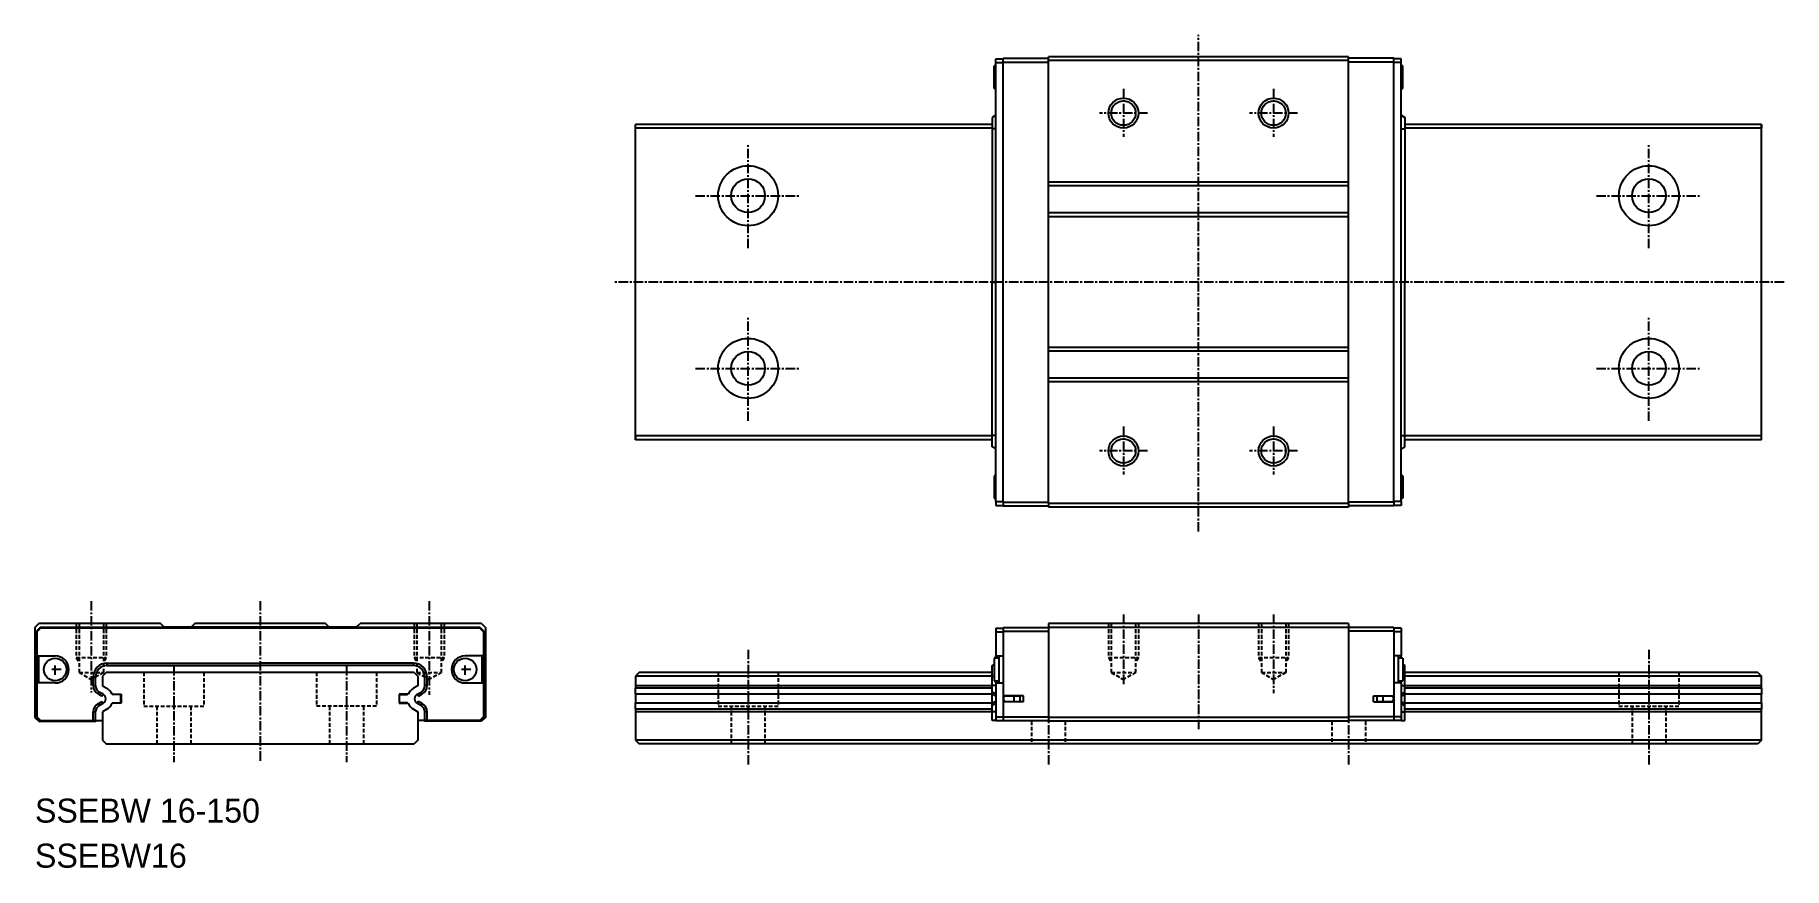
# Model space of a CAD drawing. Extents: x 10 to 243, y 10 to 121.
import ezdxf

# ---------------------------------------------------------------- set-up
doc = ezdxf.new("R2010")
doc.units = 0
doc.linetypes.add('CENTER', pattern=[2, 1.25, -0.25, 0.25, -0.25])
doc.linetypes.add('DASHED', pattern=[0.75, 0.5, -0.25])
doc.layers.get('0').update_dxf_attribs({"linetype": 'CONTINUOUS'})
doc.layers.add('CENTER', color=1, linetype='CENTER')

msp = doc.modelspace()

# ---------------------------------------------------------------- linework, layer by layer
at = {"color": 7, "linetype": 'CONTINUOUS'}
for p, q in [((137.8, 113.8), (137.8, 116.8)), ((138, 116.8), (137.8, 116.8)), ((138, 117.25), (138, 117.75)), ((138, 117.75), (139, 117.75)), ((138, 58.75), (138, 117.25)), ((138, 117.25), (139, 117.25)), ((139, 117.8), (145, 117.8)), ((139, 117.3), (139, 117.8)), ((139, 58.7), (139, 117.3)), ((139, 117.3), (145, 117.3)), ((185, 118), (145, 118)), ((145, 117.5), (145, 118)), ((145, 58.5), (145, 117.5)), ((185, 117.5), (145, 117.5)), ((185, 117.5), (185, 118)), ((191, 117.8), (185, 117.8)), ((185, 58.5), (185, 117.5)), ((191, 117.3), (185, 117.3)), ((191, 117.3), (191, 117.8)), ((192, 117.75), (191, 117.75)), ((191, 58.7), (191, 117.3)), ((192, 117.25), (191, 117.25)), ((192, 117.25), (192, 117.75)), ((192, 58.75), (192, 117.25)), ((192.2, 116.8), (192, 116.8)), ((192.2, 113.8), (192.2, 116.8)), ((137.8, 113.8), (138, 113.8)), ((192, 113.8), (192.2, 113.8)), ((138, 110.23), (137.5, 109.93)), ((137.5, 109.93), (137.5, 108.43)), ((192, 110.23), (192.5, 109.93)), ((192.5, 109.93), (192.5, 108.43)), ((137.5, 109), (90, 109)), ((90, 108.5), (90, 109)), ((90, 67), (90, 109)), ((137.5, 108.5), (90, 108.5)), ((137.5, 108.43), (137.5, 88)), ((138, 108.43), (137.5, 108.43)), ((192, 108.43), (192.5, 108.43)), ((240, 109), (192.5, 109)), ((240, 108.5), (192.5, 108.5)), ((192.5, 108.43), (192.5, 88)), ((240, 109), (240, 108.5)), ((240, 67), (240, 109)), ((185, 101.3), (145, 101.3)), ((185, 100.8), (145, 100.8)), ((185, 97.2), (145, 97.2)), ((185, 96.7), (145, 96.7)), ((137.5, 67.57), (137.5, 88)), ((137.5, 88), (138, 88)), ((192.5, 88), (192, 88)), ((192.5, 67.57), (192.5, 88)), ((185, 79.3), (145, 79.3)), ((185, 78.8), (145, 78.8)), ((185, 75.2), (145, 75.2)), ((185, 74.7), (145, 74.7)), ((137.5, 67.5), (90, 67.5)), ((90, 67.5), (90, 67)), ((137.5, 67), (90, 67)), ((138, 67.57), (137.5, 67.57)), ((137.5, 66.07), (137.5, 67.57)), ((138, 65.77), (137.5, 66.07)), ((192, 67.57), (192.5, 67.57)), ((192, 65.77), (192.5, 66.07)), ((192.5, 66.07), (192.5, 67.57)), ((240, 67.5), (192.5, 67.5)), ((240, 67), (192.5, 67)), ((240, 67), (240, 67.5)), ((138, 62.2), (137.8, 62.2)), ((137.8, 62.2), (137.8, 59.2)), ((192.2, 62.2), (192, 62.2)), ((192.2, 62.2), (192.2, 59.2)), ((137.8, 59.2), (138, 59.2)), ((138, 58.75), (138, 58.25)), ((138, 58.75), (139, 58.75)), ((138, 58.25), (139, 58.25)), ((139, 58.7), (145, 58.7)), ((139, 58.7), (139, 58.2)), ((185, 58.5), (145, 58.5)), ((145, 58.5), (145, 58)), ((191, 58.7), (185, 58.7)), ((185, 58.5), (185, 58)), ((192, 58.75), (191, 58.75)), ((191, 58.7), (191, 58.2)), ((192, 58.25), (191, 58.25)), ((192, 59.2), (192.2, 59.2)), ((192, 58.75), (192, 58.25)), ((139, 58.2), (145, 58.2)), ((185, 58), (145, 58)), ((191, 58.2), (185, 58.2)), ((10.5, 42.5), (10, 42)), ((10, 42), (10, 30)), ((10.7, 42), (10.2, 41.5)), ((26.7, 42.5), (10.5, 42.5)), ((69.3, 42), (10.7, 42)), ((27.2, 42.05), (26.7, 42.5)), ((52.8, 42.05), (27.2, 42.05)), ((31.3, 42.5), (30.8, 42.05)), ((48.7, 42.5), (31.3, 42.5)), ((48.7, 42.5), (49.2, 42.05)), ((52.8, 42.05), (53.3, 42.5)), ((69.5, 42.5), (53.3, 42.5)), ((69.3, 42), (69.8, 41.5)), ((69.5, 42.5), (70, 42)), ((70, 42), (70, 30)), ((139, 42), (145, 42)), ((139, 42), (139, 41.5)), ((185, 42.5), (145, 42.5)), ((145, 42.5), (145, 42)), ((185, 42), (145, 42)), ((145, 42), (145, 30)), ((185, 42.5), (185, 42)), ((185, 42), (185, 30)), ((191, 42), (185, 42)), ((191, 42), (191, 41.5)), ((10.2, 41.5), (10.2, 32.9)), ((10.75, 41.9), (10.25, 41.4)), ((10.25, 41.4), (10.25, 38.2)), ((69.25, 41.9), (10.75, 41.9)), ((69.25, 41.9), (69.75, 41.4)), ((69.75, 41.4), (69.75, 38.2)), ((69.8, 41.5), (69.8, 32.9)), ((138, 41.9), (138, 41.4)), ((138, 41.9), (139, 41.9)), ((138, 41.4), (138, 38.2)), ((138, 41.4), (139, 41.4)), ((139, 41.5), (145, 41.5)), ((139, 41.5), (139, 32.9)), ((191, 41.5), (185, 41.5)), ((192, 41.9), (191, 41.9)), ((191, 41.5), (191, 32.9)), ((192, 41.4), (191, 41.4)), ((192, 41.9), (192, 41.4)), ((192, 41.4), (192, 38.2)), ((10.25, 38.2), (12.7, 38.2)), ((10.45, 38.2), (10.45, 34.6)), ((69.75, 38.2), (67.3, 38.2)), ((69.55, 38.2), (69.55, 34.6)), ((138.4, 37.9), (137.8, 37.9)), ((137.8, 37.9), (137.8, 34.9)), ((138, 37.9), (138, 38.2)), ((138, 38.2), (139, 38.2)), ((138.4, 38.2), (138.4, 34.6)), ((192, 38.2), (191, 38.2)), ((191.6, 38.2), (191.6, 34.6)), ((192.2, 37.9), (191.6, 37.9)), ((192, 37.9), (192, 38.2)), ((192.2, 37.9), (192.2, 34.9)), ((17.77, 34.264275), (17.77, 35.43)), ((17.77, 35.43), (18.07, 35.43)), ((18.07, 34.264275), (18.07, 35.43)), ((19.5, 36), (19, 35.5)), ((19, 35.5), (19, 34.223861)), ((60.5, 36), (19.5, 36)), ((19.57, 37.23), (40, 37.23)), ((19.57, 37.23), (19.57, 36.93)), ((19.57, 36.93), (40, 36.93)), ((60.43, 37.23), (40, 37.23)), ((40, 36.93), (40, 37.23)), ((60.43, 36.93), (40, 36.93)), ((60.43, 37.23), (60.43, 36.93)), ((60.5, 36), (61, 35.5)), ((61, 35.5), (61, 34.223861)), ((61.93, 34.264275), (61.93, 35.43)), ((62.23, 35.43), (61.93, 35.43)), ((62.23, 34.264275), (62.23, 35.43)), ((90.5, 36), (90, 35.5)), ((137.5, 35.5), (90, 35.5)), ((90, 35.5), (90, 34.223861)), ((137.5, 36), (90.5, 36)), ((137.8, 37.11), (137.5, 36.93)), ((137.5, 35.43), (137.5, 36.93)), ((137.8, 35.43), (137.5, 35.43)), ((137.5, 34.264275), (137.5, 35.43)), ((192.2, 37.11), (192.5, 36.93)), ((192.2, 35.43), (192.5, 35.43)), ((192.5, 35.43), (192.5, 36.93)), ((239.5, 36), (192.5, 36)), ((240, 35.5), (192.5, 35.5)), ((192.5, 34.264275), (192.5, 35.43)), ((239.5, 36), (240, 35.5)), ((240, 34.223861), (240, 35.5)), ((10.2, 32.9), (10.25, 32.9)), ((10.2, 32.1), (10.2, 32.9)), ((12.7, 34.6), (10.25, 34.6)), ((10.25, 34.6), (10.25, 30.1)), ((17.77, 34.264275), (18.07, 34.264275)), ((18.42, 33.138442), (18.57, 33.39825)), ((18.925814, 32.84641), (18.42, 33.138442)), ((19.075814, 33.106218), (18.57, 33.39825)), ((18.925814, 32.84641), (19.075814, 33.106218)), ((19, 34.223861), (19.56, 33.900544)), ((20.282271, 33.1), (21.5, 33.1)), ((20.379145, 33.049999), (20.358567, 33.100219)), ((21.45, 33.05), (20.379148, 33.05)), ((21.45, 31.95), (21.45, 33.05)), ((21.5, 33.1), (21.5, 31.9)), ((58.5, 33.1), (58.5, 31.9)), ((59.717729, 33.1), (58.5, 33.1)), ((58.55, 33.05), (59.620852, 33.05)), ((58.55, 31.95), (58.55, 33.05)), ((59.620855, 33.049999), (59.641433, 33.100219)), ((61, 34.223861), (60.44, 33.900544)), ((60.924186, 33.106218), (61.43, 33.39825)), ((61.074186, 32.84641), (60.924186, 33.106218)), ((61.074186, 32.84641), (61.58, 33.138442)), ((61.58, 33.138442), (61.43, 33.39825)), ((62.23, 34.264275), (61.93, 34.264275)), ((67.3, 34.6), (69.75, 34.6)), ((69.75, 34.6), (69.75, 30.1)), ((69.8, 32.9), (69.75, 32.9)), ((69.8, 32.1), (69.8, 32.9)), ((137.5, 34.223861), (90, 34.223861)), ((90, 34.223861), (90, 33.900544)), ((90, 33.1), (90, 33.900544)), ((137.5, 33.900544), (90, 33.900544)), ((137.5, 33.1), (90, 33.1)), ((90, 33.1), (90, 31.9)), ((138, 34.264275), (137.5, 34.264275)), ((137.5, 33.39825), (137.5, 34.264275)), ((137.5, 33.106218), (137.5, 33.39825)), ((138, 33.138442), (137.5, 33.39825)), ((137.5, 31.893782), (137.5, 33.106218)), ((138, 32.84641), (137.5, 33.106218)), ((137.8, 34.9), (138.4, 34.9)), ((138, 34.6), (138, 34.9)), ((138, 34.6), (138, 30.1)), ((138, 34.6), (139, 34.6)), ((141.7, 32.9), (139, 32.9)), ((139, 32.9), (139, 32.1)), ((140.4, 32.85), (139.35, 32.85)), ((139.8, 32.85), (139.8, 32.9)), ((140.260586, 32.85), (140.260586, 32.9)), ((140.4, 32.85), (140.4, 32.15)), ((141.2, 32.85), (140.4, 32.85)), ((141.2, 32.85), (141.2, 32.15)), ((141.7, 32.1), (141.7, 32.9)), ((188.3, 32.1), (188.3, 32.9)), ((188.3, 32.9), (191, 32.9)), ((189.6, 32.85), (188.8, 32.85)), ((188.8, 32.15), (188.8, 32.85)), ((189.6, 32.15), (189.6, 32.85)), ((190.65, 32.85), (189.6, 32.85)), ((189.739414, 32.85), (189.739414, 32.9)), ((190.2, 32.85), (190.2, 32.9)), ((192, 34.6), (191, 34.6)), ((191, 32.9), (191, 32.1)), ((191.6, 34.9), (192.2, 34.9)), ((192, 34.6), (192, 34.9)), ((192, 34.6), (192, 30.1)), ((192, 34.264275), (192.5, 34.264275)), ((192, 33.138442), (192.5, 33.39825)), ((192, 32.84641), (192.5, 33.106218)), ((192.5, 33.39825), (192.5, 34.264275)), ((240, 34.223861), (192.5, 34.223861)), ((240, 33.900544), (192.5, 33.900544)), ((192.5, 33.106218), (192.5, 33.39825)), ((192.5, 31.893782), (192.5, 33.106218)), ((240, 33.1), (192.5, 33.1)), ((240, 33.900544), (240, 34.223861)), ((240, 33.900544), (240, 33.1)), ((240, 31.9), (240, 33.1)), ((10.2, 32.1), (10.25, 32.1)), ((10.2, 32.1), (10.2, 30.1)), ((17.77, 29.6), (17.77, 30.735725)), ((17.77, 30.735725), (18.07, 30.735725)), ((18.07, 29.6), (18.07, 30.735725)), ((18.42, 31.861558), (18.925814, 32.15359)), ((18.42, 31.861558), (18.57, 31.60175)), ((18.57, 31.60175), (19.075814, 31.893782)), ((18.925814, 32.15359), (19.075814, 31.893782)), ((19.56, 31.099456), (19, 30.776139)), ((19, 30.776139), (19, 27)), ((21.5, 31.9), (20.282271, 31.9)), ((20.358585, 31.899825), (20.379143, 31.950002)), ((20.379148, 31.95), (21.45, 31.95)), ((58.5, 31.9), (59.717729, 31.9)), ((59.620852, 31.95), (58.55, 31.95)), ((59.641415, 31.899825), (59.620857, 31.950002)), ((60.44, 31.099456), (61, 30.776139)), ((61.074186, 32.15359), (60.924186, 31.893782)), ((61.43, 31.60175), (60.924186, 31.893782)), ((61, 30.776139), (61, 27)), ((61.58, 31.861558), (61.074186, 32.15359)), ((61.58, 31.861558), (61.43, 31.60175)), ((62.23, 30.735725), (61.93, 30.735725)), ((61.93, 29.6), (61.93, 30.735725)), ((62.23, 29.6), (62.23, 30.735725)), ((69.8, 32.1), (69.75, 32.1)), ((69.8, 32.1), (69.8, 30.1)), ((137.5, 31.9), (90, 31.9)), ((90, 31.099456), (90, 31.9)), ((137.5, 31.099456), (90, 31.099456)), ((90, 31.099456), (90, 30.776139)), ((137.5, 30.776139), (90, 30.776139)), ((90, 30.776139), (90, 27)), ((138, 32.15359), (137.5, 31.893782)), ((137.5, 31.60175), (137.5, 31.893782)), ((138, 31.861558), (137.5, 31.60175)), ((137.5, 30.735725), (137.5, 31.60175)), ((137.5, 29.6), (137.5, 30.735725)), ((138, 30.735725), (137.5, 30.735725)), ((141.7, 32.1), (139, 32.1)), ((139, 32.1), (139, 30.1)), ((139.35, 32.15), (140.4, 32.15)), ((139.8, 32.1), (139.8, 32.15)), ((140.260586, 32.1), (140.260586, 32.15)), ((140.4, 32.15), (141.2, 32.15)), ((188.3, 32.1), (191, 32.1)), ((188.8, 32.15), (189.6, 32.15)), ((189.6, 32.15), (190.65, 32.15)), ((189.739414, 32.1), (189.739414, 32.15)), ((190.2, 32.1), (190.2, 32.15)), ((191, 32.1), (191, 30.1)), ((192, 32.15359), (192.5, 31.893782)), ((192, 31.861558), (192.5, 31.60175)), ((192, 30.735725), (192.5, 30.735725)), ((240, 31.9), (192.5, 31.9)), ((192.5, 31.60175), (192.5, 31.893782)), ((192.5, 30.735725), (192.5, 31.60175)), ((240, 31.099456), (192.5, 31.099456)), ((240, 30.776139), (192.5, 30.776139)), ((192.5, 29.6), (192.5, 30.735725)), ((240, 31.9), (240, 31.099456)), ((240, 30.776139), (240, 31.099456)), ((240, 27), (240, 30.776139)), ((10, 30), (10.5, 29.5)), ((10.2, 30.1), (10.7, 29.6)), ((10.25, 30.1), (10.75, 29.6)), ((10.5, 29.5), (18.1, 29.5)), ((10.7, 29.6), (10.75, 29.6)), ((10.75, 29.6), (17.77, 29.6)), ((17.77, 29.6), (18.07, 29.6)), ((18.07, 29.6), (19, 29.6)), ((18.1, 29.5), (18.2, 29.6)), ((61.93, 29.6), (61, 29.6)), ((61.9, 29.5), (61.8, 29.6)), ((69.5, 29.5), (61.9, 29.5)), ((62.23, 29.6), (61.93, 29.6)), ((69.25, 29.6), (62.23, 29.6)), ((69.75, 30.1), (69.25, 29.6)), ((69.3, 29.6), (69.25, 29.6)), ((69.8, 30.1), (69.3, 29.6)), ((70, 30), (69.5, 29.5)), ((138, 29.6), (137.5, 29.6)), ((138, 30.1), (139, 30.1)), ((138, 30.1), (138, 29.6)), ((138, 29.6), (139, 29.6)), ((139, 30.1), (145, 30.1)), ((139, 30.1), (139, 29.6)), ((139, 29.6), (145, 29.6)), ((185, 30), (145, 30)), ((145, 30), (145, 29.5)), ((185, 29.5), (145, 29.5)), ((191, 30.1), (185, 30.1)), ((185, 30), (185, 29.5)), ((191, 29.6), (185, 29.6)), ((191, 30.1), (191, 29.6)), ((192, 30.1), (191, 30.1)), ((192, 29.6), (191, 29.6)), ((192, 30.1), (192, 29.6)), ((192, 29.6), (192.5, 29.6)), ((19, 27), (19.5, 26.5)), ((19.5, 26.5), (60.5, 26.5)), ((61, 27), (60.5, 26.5)), ((240, 27), (90, 27)), ((90, 27), (90.5, 26.5)), ((239.5, 26.5), (90.5, 26.5)), ((240, 27), (239.5, 26.5))]:
    msp.add_line(p, q, dxfattribs=at)
at = {"color": 3, "linetype": 'DASHED'}
for p, q in [((15.5, 42.5), (15.5, 38)), ((15.875, 42.5), (15.875, 36)), ((19.125, 42.5), (19.125, 36)), ((19.5, 42.5), (19.5, 38)), ((60.5, 42.5), (60.5, 38)), ((60.875, 42.5), (60.875, 36)), ((64.125, 42.5), (64.125, 36)), ((64.5, 42.5), (64.5, 38)), ((153, 42.5), (153, 38)), ((153.375, 42.5), (153.375, 36)), ((156.625, 42.5), (156.625, 36)), ((157, 42.5), (157, 38)), ((173, 42.5), (173, 38)), ((173.375, 42.5), (173.375, 36)), ((176.625, 42.5), (176.625, 36)), ((177, 42.5), (177, 38)), ((15.5, 38), (19.5, 38)), ((15.5, 38), (15.875, 37.350481)), ((19.5, 38), (19.125, 37.350481)), ((60.5, 38), (64.5, 38)), ((60.5, 38), (60.875, 37.350481)), ((64.5, 38), (64.125, 37.350481)), ((153, 38), (157, 38)), ((153, 38), (153.375, 37.350481)), ((157, 38), (156.625, 37.350481)), ((173, 38), (177, 38)), ((173, 38), (173.375, 37.350481)), ((177, 38), (176.625, 37.350481)), ((15.875, 36), (19.125, 36)), ((15.875, 36), (17.5, 35.061806)), ((19.125, 36), (17.5, 35.061806)), ((24.5, 36), (24.5, 31.5)), ((32.5, 36), (32.5, 31.5)), ((47.5, 36), (47.5, 31.5)), ((55.5, 36), (55.5, 31.5)), ((60.875, 36), (64.125, 36)), ((60.875, 36), (62.5, 35.061806)), ((64.125, 36), (62.5, 35.061806)), ((101, 36), (101, 31.5)), ((109, 36), (109, 31.5)), ((153.375, 36), (156.625, 36)), ((153.375, 36), (155, 35.061806)), ((156.625, 36), (155, 35.061806)), ((173.375, 36), (176.625, 36)), ((173.375, 36), (175, 35.061806)), ((176.625, 36), (175, 35.061806)), ((221, 36), (221, 31.5)), ((229, 36), (229, 31.5)), ((24.5, 31.5), (32.5, 31.5)), ((26.25, 31.5), (26.25, 26.5)), ((30.75, 31.5), (30.75, 26.5)), ((55.5, 31.5), (47.5, 31.5)), ((49.25, 31.5), (49.25, 26.5)), ((53.75, 31.5), (53.75, 26.5)), ((101, 31.5), (109, 31.5)), ((102.75, 31.5), (102.75, 26.5)), ((107.25, 31.5), (107.25, 26.5)), ((221, 31.5), (229, 31.5)), ((222.75, 31.5), (222.75, 26.5)), ((227.25, 31.5), (227.25, 26.5)), ((142.75, 29.5), (142.75, 26.5)), ((147.25, 29.5), (147.25, 26.5)), ((182.75, 29.5), (182.75, 26.5)), ((187.25, 29.5), (187.25, 26.5))]:
    msp.add_line(p, q, dxfattribs=at)
at = {"color": 3, "linetype": 'CONTINUOUS'}
for centre in [(155, 110.5), (175, 110.5), (155, 65.5), (175, 65.5)]:
    msp.add_circle(centre, 2, dxfattribs=at)
at = {"color": 7, "linetype": 'CONTINUOUS'}
for centre, radius in [((155, 110.5), 1.625), ((175, 110.5), 1.625), ((105, 99.5), 4), ((225, 99.5), 4), ((105, 99.5), 2.25), ((225, 99.5), 2.25), ((105, 76.5), 4), ((225, 76.5), 4), ((105, 76.5), 2.25), ((225, 76.5), 2.25), ((155, 65.5), 1.625), ((175, 65.5), 1.625), ((12.7, 36.4), 1.5), ((67.3, 36.4), 1.5)]:
    msp.add_circle(centre, radius, dxfattribs=at)
for centre, radius, start, end in [((12.7, 36.4), 1.8, 270, 90), ((67.3, 36.4), 1.8, 90, 270), ((19.570026, 35.429974), 1.800026, 90.000832, 179.999168), ((19.57, 35.43), 1.5, 90, 180), ((60.429974, 35.429974), 1.800026, 0.000832, 89.999168), ((60.43, 35.43), 1.5, 0, 90), ((19.07, 34.264275), 1.3, 180, 240), ((19.07, 34.264275), 1, 180, 240), ((18.725814, 32.5), 0.7, 300, 60), ((18.685, 32.385), 1.75, 24.115126, 60), ((61.315, 32.385), 1.75, 120, 155.884874), ((61.274186, 32.5), 0.7, 120, 240), ((60.93, 34.264275), 1, 300, 0), ((60.93, 34.264275), 1.3, 300, 0), ((139.35, 32.5), 0.35, 90, 180), ((190.65, 32.5), 0.35, 0, 90), ((19.07, 30.735725), 1.3, 120, 180), ((19.07, 30.735725), 1, 120, 180), ((18.685, 32.615), 1.75, 300, 335.884874), ((61.315, 32.615), 1.75, 204.115126, 240), ((60.93, 30.735725), 1, 0, 60), ((60.93, 30.735725), 1.3, 0, 60), ((139.35, 32.5), 0.35, 180, 270), ((190.65, 32.5), 0.35, 270, 0)]:
    msp.add_arc(centre, radius, start, end, dxfattribs=at)
at = {"layer": 'CENTER', "color": 1, "linetype": 'CENTER'}
for p, q in [((165, 54.7611), (165, 120.908093)), ((155, 113.747), (155, 107.347)), ((175, 113.747), (175, 107.347)), ((158.199655, 110.5), (151.800345, 110.5)), ((178.199655, 110.5), (171.800345, 110.5)), ((105, 92.5), (105, 106.5)), ((145, 92.5), (145, 106.5)), ((185, 92.5), (185, 106.5)), ((225, 92.5), (225, 106.5)), ((98, 99.5), (112, 99.5)), ((218, 99.5), (232, 99.5)), ((243, 88), (87, 88)), ((105, 69.5), (105, 83.5)), ((145, 69.5), (145, 83.5)), ((185, 69.5), (185, 83.5)), ((225, 69.5), (225, 83.5)), ((98, 76.5), (112, 76.5)), ((218, 76.5), (232, 76.5)), ((155, 68.747), (155, 62.347)), ((175, 68.747), (175, 62.347)), ((158.199655, 65.5), (151.800345, 65.5)), ((178.199655, 65.5), (171.800345, 65.5)), ((17.5, 45.5), (17.5, 33.333)), ((40, 45.5), (40, 24.033)), ((62.5, 45.5), (62.5, 33)), ((155, 43.713), (155, 34.249445)), ((165, 43.713), (165, 28.287)), ((175, 43.713), (175, 33.249445)), ((105, 39), (105, 23.5)), ((145, 39), (145, 23.5)), ((185, 39), (185, 23.5)), ((225, 39), (225, 23.5)), ((13.483, 36.4), (12.017, 36.4)), ((12.7, 35.699171), (12.7, 37.109906)), ((28.5, 36.833), (28.5, 24.033)), ((51.5, 36.833), (51.5, 24.033)), ((68.083, 36.4), (66.617, 36.4)), ((67.3, 35.699171), (67.3, 37.109906))]:
    msp.add_line(p, q, dxfattribs=at)

# ---------------------------------------------------------------- texts
at = {"color": 7, "linetype": 'CONTINUOUS'}
for s, p in [('SSEBW 16-150', (10, 16)), ('SSEBW16', (10, 10))]:
    msp.add_text(s, height=3.2, dxfattribs=at).set_placement(p)

doc.saveas('drawing.dxf')
